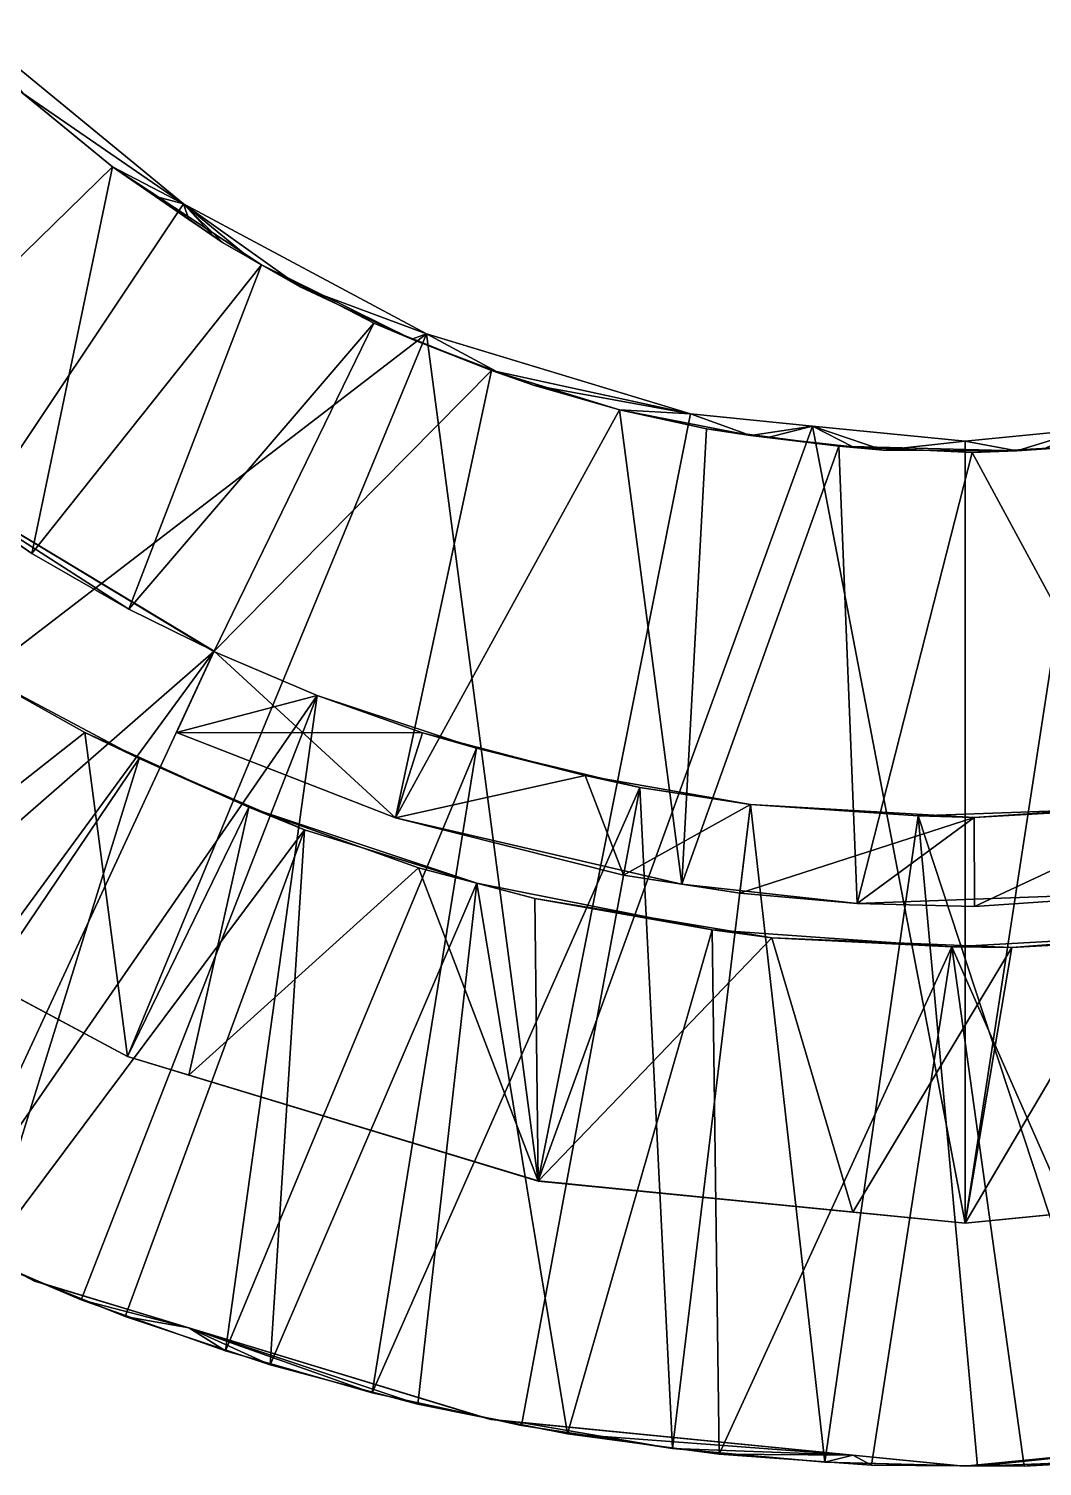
# Model space of a CAD drawing. Header units: metres. Extents: x -45 to 15, y -73 to -13.
# Drawn here: x -26.55 to -14.05, y -73 to -55.27 of the extents above; entities that cross this region are included whole.
import ezdxf

# ---------------------------------------------------------------- set-up
doc = ezdxf.new("R2010")
doc.units = ezdxf.units.M

msp = doc.modelspace()

# ---------------------------------------------------------------- linework, layer by layer
for points in [[(-24.643814, -57.432938, 43), (-30.001234, -65.450851, 28.999001), (-27.274298, -55.274296, 43)], [(-27.274298, -55.274296, 43), (-26.618755, -56.073128, 43), (-24.643814, -57.432938, 43)], [(-26.792, -55.931, 50.599998), (-28.774, -60.154999, 50.599998), (-25.517, -56.977001, 50.599998)], [(-25.517, -56.977001, 50.599998), (-26.618755, -56.073128, 43), (-26.792, -55.931, 50.599998)], [(-25.517, -56.977001, 43), (-24.643814, -57.432938, 43), (-26.618755, -56.073128, 43)], [(-25.517, -56.977001, 50.599998), (-25.517, -56.977001, 43), (-26.618755, -56.073128, 43)], [(-26.514999, -61.745998, 50.599998), (-25.517, -56.977001, 50.599998), (-28.774, -60.154999, 50.599998)], [(-23.681999, -58.183998, 50.599998), (-25.517, -56.977001, 50.599998), (-26.514999, -61.745998, 50.599998)], [(-25.517, -56.977001, 43), (-25.517, -56.977001, 50.599998), (-24.983789, -57.344002, 43)], [(-24.983789, -57.344002, 43), (-24.643814, -57.432938, 43), (-25.517, -56.977001, 43)], [(-24.576, -57.624676, 43), (-24.983789, -57.344002, 43), (-25.517, -56.977001, 50.599998)], [(-24.271843, -57.834019, 43), (-24.576, -57.624676, 43), (-25.517, -56.977001, 50.599998)], [(-24.16, -57.910999, 43), (-24.271843, -57.834019, 43), (-25.517, -56.977001, 50.599998)], [(-23.681999, -58.183998, 50.599998), (-24.16, -57.910999, 43), (-25.517, -56.977001, 50.599998)], [(-24.643814, -57.432938, 43), (-21.643061, -59.037453, 43), (-30.001234, -65.450851, 28.999001)], [(-24.576, -57.624676, 43), (-24.643814, -57.432938, 43), (-24.983789, -57.344002, 43)], [(-24.576, -57.624676, 43), (-24.271843, -57.834019, 43), (-24.643814, -57.432938, 43)], [(-23.834438, -58.097134, 43), (-23.205, -58.457001, 43), (-24.643814, -57.432938, 43)], [(-24.643814, -57.432938, 43), (-23.205, -58.457001, 43), (-21.643061, -59.037453, 43)], [(-24.271843, -57.834019, 43), (-24.16, -57.910999, 43), (-24.643814, -57.432938, 43)], [(-23.834438, -58.097134, 43), (-24.643814, -57.432938, 43), (-24.16, -57.910999, 43)], [(-23.681999, -58.183998, 50.599998), (-23.834438, -58.097134, 43), (-24.16, -57.910999, 43)], [(-23.681999, -58.183998, 50.599998), (-23.205, -58.457001, 43), (-23.834438, -58.097134, 43)], [(-25.315001, -62.431999, 50.599998), (-23.681999, -58.183998, 50.599998), (-26.514999, -61.745998, 50.599998)], [(-23.681999, -58.183998, 50.599998), (-25.315001, -62.431999, 50.599998), (-22.294001, -58.904999, 50.599998)], [(-21.827, -59.104, 43), (-23.681999, -58.183998, 50.599998), (-22.294001, -58.904999, 50.599998)], [(-21.827, -59.104, 43), (-23.205, -58.457001, 43), (-23.681999, -58.183998, 50.599998)], [(-21.827, -59.104, 43), (-21.643061, -59.037453, 43), (-23.205, -58.457001, 43)], [(-24.264, -62.948002, 50.599998), (-22.294001, -58.904999, 50.599998), (-25.315001, -62.431999, 50.599998)], [(-22.294001, -58.904999, 50.599998), (-24.264, -62.948002, 50.599998), (-20.841999, -59.487, 50.599998)], [(-22.294001, -58.904999, 50.599998), (-20.841999, -59.487, 50.599998), (-21.827, -59.104, 43)], [(-25.333473, -67.946724, 28.999001), (-30.001234, -65.450851, 28.999001), (-21.643061, -59.037453, 43)], [(-25.333473, -67.946724, 28.999001), (-21.643061, -59.037453, 43), (-20.267731, -69.482651, 28.999001)], [(-20.779749, -59.499069, 43), (-21.643061, -59.037453, 43), (-21.827, -59.104, 43)], [(-20.841999, -59.487, 50.599998), (-20.779749, -59.499069, 43), (-21.827, -59.104, 43)], [(-18.386456, -60.024849, 43), (-20.267731, -69.482651, 28.999001), (-21.643061, -59.037453, 43)], [(-21.643061, -59.037453, 43), (-20.779749, -59.499069, 43), (-18.386456, -60.024849, 43)], [(-22.027, -65.004997, 50.599998), (-20.841999, -59.487, 50.599998), (-24.264, -62.948002, 50.599998)], [(-20.841999, -59.487, 50.599998), (-22.027, -65.004997, 50.599998), (-19.266001, -59.972, 50.599998)], [(-20.841999, -59.487, 50.599998), (-19.266001, -59.972, 43), (-20.323999, -59.671001, 43)], [(-20.841999, -59.487, 50.599998), (-19.266001, -59.972, 50.599998), (-19.266001, -59.972, 43)], [(-20.841999, -59.487, 50.599998), (-20.323999, -59.671001, 43), (-20.779749, -59.499069, 43)], [(-20.323999, -59.671001, 43), (-18.386456, -60.024849, 43), (-20.779749, -59.499069, 43)], [(-19.266001, -59.972, 43), (-18.386456, -60.024849, 43), (-20.323999, -59.671001, 43)], [(-18.497, -65.821999, 50.599998), (-19.266001, -59.972, 50.599998), (-22.027, -65.004997, 50.599998)], [(-16.881544, -60.173111, 43), (-20.267731, -69.482651, 28.999001), (-18.386456, -60.024849, 43)], [(-19.266001, -59.972, 50.599998), (-18.497, -65.821999, 50.599998), (-18.191999, -60.206001, 50.599998)], [(-17.649, -60.290001, 43), (-18.386456, -60.024849, 43), (-19.266001, -59.972, 43)], [(-19.266001, -59.972, 50.599998), (-18.191999, -60.206001, 50.599998), (-17.649, -60.290001, 43)], [(-19.266001, -59.972, 50.599998), (-17.649, -60.290001, 43), (-19.266001, -59.972, 43)], [(-18.386456, -60.024849, 43), (-17.649, -60.290001, 43), (-16.881544, -60.173111, 43)], [(-28.221001, -60.57, 46), (-26.514999, -61.745998, 50.599998), (-28.774, -60.154999, 50.599998)], [(-15.000269, -70.001595, 28.999001), (-20.267731, -69.482651, 28.999001), (-16.881544, -60.173111, 43)], [(-18.191999, -60.206001, 50.599998), (-18.497, -65.821999, 50.599998), (-16.558001, -60.422001, 50.599998)], [(-18.191999, -60.206001, 50.599998), (-16.558001, -60.422001, 50.599998), (-17.649, -60.290001, 43)], [(-17.43335, -60.313831, 43), (-16.881544, -60.173111, 43), (-17.649, -60.290001, 43)], [(-17.43335, -60.313831, 43), (-16.384001, -60.429783, 43), (-16.881544, -60.173111, 43)], [(-16.881544, -60.173111, 43), (-15, -60.358837, 43), (-15.000269, -70.001595, 28.999001)], [(-15, -60.358837, 43), (-16.881544, -60.173111, 43), (-16.011, -60.471001, 43)], [(-16.384001, -60.429783, 43), (-16.011, -60.471001, 43), (-16.881544, -60.173111, 43)], [(-13.495088, -60.210575, 43), (-9.732537, -69.482674, 28.999001), (-15, -70.001625, 28.999001)], [(-13.495088, -60.210575, 43), (-15, -70.001625, 28.999001), (-15, -60.358837, 43)], [(-15, -60.358837, 43), (-14.362, -60.48, 43), (-13.495088, -60.210575, 43)], [(-14.035297, -60.45435, 43), (-13.495088, -60.210575, 43), (-14.362, -60.48, 43)], [(-16.334, -66.060997, 50.599998), (-16.558001, -60.422001, 50.599998), (-18.497, -65.821999, 50.599998)], [(-17.43335, -60.313831, 43), (-17.649, -60.290001, 43), (-16.558001, -60.422001, 50.599998)], [(-16.384001, -60.429783, 43), (-17.43335, -60.313831, 43), (-16.558001, -60.422001, 50.599998)], [(-16.558001, -60.422001, 50.599998), (-16.334, -66.060997, 50.599998), (-14.912, -60.5, 50.599998)], [(-16.558001, -60.422001, 50.599998), (-14.362, -60.48, 43), (-16.011, -60.471001, 43)], [(-16.384001, -60.429783, 43), (-16.558001, -60.422001, 50.599998), (-16.011, -60.471001, 43)], [(-16.558001, -60.422001, 50.599998), (-14.912, -60.5, 50.599998), (-14.362, -60.48, 43)], [(-14.362, -60.48, 43), (-15, -60.358837, 43), (-16.011, -60.471001, 43)], [(-15, -70.001625, 28.999001), (-15.000269, -70.001595, 28.999001), (-15, -60.358837, 43)], [(-14.912, -60.5, 50.599998), (-11.989, -65.903, 50.599998), (-13.266, -60.404999, 50.599998)], [(-14.912, -60.5, 50.599998), (-13.266, -60.404999, 50.599998), (-14.362, -60.48, 43)], [(-13.266, -60.404999, 50.599998), (-14.035297, -60.45435, 43), (-14.362, -60.48, 43)], [(-30.702, -68.563004, 46), (-24.267, -62.952999, 46), (-28.221001, -60.57, 46)], [(-24.264, -62.948002, 46), (-28.221001, -60.57, 46), (-24.267, -62.952999, 46)], [(-25.315001, -62.431999, 50.599998), (-26.514999, -61.745998, 50.599998), (-28.221001, -60.57, 46)], [(-28.221001, -60.57, 46), (-24.264, -62.948002, 46), (-25.315001, -62.431999, 50.599998)], [(-11.989, -65.903, 50.599998), (-14.912, -60.5, 50.599998), (-16.334, -66.060997, 50.599998)], [(-24.264, -62.948002, 50.599998), (-25.315001, -62.431999, 50.599998), (-24.264, -62.948002, 46)], [(-29.066, -69.498001, 46), (-24.267, -62.952999, 46), (-30.702, -68.563004, 46)], [(-27.632999, -70.202003, 46), (-24.267, -62.952999, 46), (-29.066, -69.498001, 46)], [(-24.267, -62.952999, 46), (-27.632999, -70.202003, 46), (-22.995001, -63.495998, 46)], [(-24.73, -63.951, 50.599998), (-24.264, -62.948002, 50.599998), (-24.73, -63.951, 49.849998)], [(-24.267, -62.952999, 49.099998), (-24.73, -63.951, 49.849998), (-24.264, -62.948002, 50.599998)], [(-24.73, -63.951, 50.599998), (-22.027, -65.004997, 50.599998), (-24.264, -62.948002, 50.599998)], [(-24.73, -63.951, 49.849998), (-24.267, -62.952999, 49.099998), (-22.995001, -63.495998, 49.099998)], [(-24.267, -62.952999, 46), (-24.267, -62.952999, 49.099998), (-24.264, -62.948002, 46)], [(-24.264, -62.948002, 50.599998), (-24.264, -62.948002, 46), (-24.267, -62.952999, 49.099998)], [(-22.995001, -63.495998, 49.099998), (-24.267, -62.952999, 46), (-22.995001, -63.495998, 46)], [(-24.267, -62.952999, 49.099998), (-24.267, -62.952999, 46), (-22.995001, -63.495998, 49.099998)], [(-27.153, -63.229, 10.999), (-25.191, -64.274002, 11), (-28.808001, -69.633003, 11)], [(-25.858999, -63.953999, 18.1), (-27.153, -63.229, 18.1), (-28.672001, -66.163155, 18.1)], [(-27.153, -63.229, 18.1), (-25.191, -64.274002, 11), (-27.153, -63.229, 10.999)], [(-25.191, -64.274002, 11), (-27.153, -63.229, 18.1), (-25.858999, -63.953999, 18.1)], [(-25.903, -70.948997, 46), (-22.995001, -63.495998, 46), (-27.632999, -70.202003, 46)], [(-25.903, -70.948997, 46), (-24.125999, -71.578003, 46), (-22.995001, -63.495998, 46)], [(-24.73, -63.951, 49.849998), (-22.995001, -63.495998, 49.099998), (-21.693001, -63.957001, 49.099998)], [(-21.028, -64.147003, 46), (-22.995001, -63.495998, 46), (-24.125999, -71.578003, 46)], [(-22.995001, -63.495998, 49.099998), (-22.995001, -63.495998, 46), (-21.028, -64.147003, 46)], [(-21.693001, -63.957001, 49.099998), (-22.995001, -63.495998, 49.099998), (-21.028, -64.147003, 46)], [(-28.672001, -66.163155, 18.1), (-25.334, -67.947998, 18.1), (-25.858999, -63.953999, 18.1)], [(-25.191, -64.274002, 11), (-25.858999, -63.953999, 18.1), (-23.834999, -64.873001, 18.1)], [(-23.834999, -64.873001, 18.1), (-25.858999, -63.953999, 18.1), (-25.334, -67.947998, 18.1)], [(-22.027, -65.004997, 49.849998), (-24.73, -63.951, 49.849998), (-21.693001, -63.957001, 49.099998)], [(-22.027, -65.004997, 50.599998), (-24.73, -63.951, 50.599998), (-24.73, -63.951, 49.849998)], [(-22.027, -65.004997, 50.599998), (-24.73, -63.951, 49.849998), (-22.027, -65.004997, 49.849998)], [(-22.027, -65.004997, 49.849998), (-21.693001, -63.957001, 49.099998), (-19.688, -64.483002, 49.099998)], [(-21.693001, -63.957001, 49.099998), (-21.028, -64.147003, 46), (-19.688, -64.483002, 49.099998)], [(-24.125999, -71.578003, 46), (-22.313999, -72.095001, 46), (-21.028, -64.147003, 46)], [(-21.028, -64.147003, 46), (-22.313999, -72.095001, 46), (-19.013, -64.630997, 46)], [(-19.688, -64.483002, 49.099998), (-21.028, -64.147003, 46), (-19.013, -64.630997, 46)], [(-28.808001, -69.633003, 11), (-25.191, -64.274002, 11), (-27.108999, -70.448997, 11)], [(-25.191, -64.274002, 11), (-23.148001, -65.151001, 11), (-27.108999, -70.448997, 11)], [(-25.191, -64.274002, 11), (-23.834999, -64.873001, 18.1), (-23.148001, -65.151001, 11)], [(-19.688, -64.483002, 49.099998), (-19.214001, -65.711998, 49.849998), (-22.027, -65.004997, 49.849998)], [(-19.688, -64.483002, 49.099998), (-19.013, -64.630997, 46), (-17.646999, -64.839996, 46)], [(-17.646999, -64.839996, 46), (-17.646999, -64.839996, 49.099998), (-19.688, -64.483002, 49.099998)], [(-19.688, -64.483002, 49.099998), (-17.646999, -64.839996, 49.099998), (-19.214001, -65.711998, 49.849998)], [(-20.472, -72.497002, 46), (-19.013, -64.630997, 46), (-22.313999, -72.095001, 46)], [(-18.610001, -72.781998, 46), (-19.013, -64.630997, 46), (-20.472, -72.497002, 46)], [(-19.013, -64.630997, 46), (-18.610001, -72.781998, 46), (-17.646999, -64.839996, 46)], [(-24.576, -68.177826, 18.1), (-23.834999, -64.873001, 18.1), (-25.334, -67.947998, 18.1)], [(-23.834999, -64.873001, 18.1), (-24.576, -68.177826, 18.1), (-21.742001, -65.620003, 18.1)], [(-23.148001, -65.151001, 11), (-23.834999, -64.873001, 18.1), (-21.025, -65.809998, 11)], [(-23.834999, -64.873001, 18.1), (-21.742001, -65.620003, 18.1), (-21.025, -65.809998, 11)], [(-19.214001, -65.711998, 49.849998), (-17.646999, -64.839996, 49.099998), (-17.778999, -65.931999, 49.849998)], [(-16.732, -72.949997, 46), (-17.646999, -64.839996, 46), (-18.610001, -72.781998, 46)], [(-17.646999, -64.839996, 49.099998), (-14.889, -65, 49.099998), (-17.778999, -65.931999, 49.849998)], [(-17.646999, -64.839996, 46), (-16.732, -72.949997, 46), (-15.58, -64.981003, 46)], [(-14.889, -65, 49.099998), (-17.646999, -64.839996, 49.099998), (-15.58, -64.981003, 46)], [(-17.646999, -64.839996, 46), (-15.58, -64.981003, 46), (-17.646999, -64.839996, 49.099998)], [(-14.889, -65, 49.099998), (-12.82, -64.880997, 46), (-12.132, -64.811996, 49.099998)], [(-14.883, -66.099998, 49.849998), (-14.889, -65, 49.099998), (-12.132, -64.811996, 49.099998)], [(-12.132, -64.811996, 49.099998), (-11.989, -65.903, 49.849998), (-14.883, -66.099998, 49.849998)], [(-22.027, -65.004997, 49.849998), (-19.214001, -65.711998, 49.849998), (-22.027, -65.004997, 50.599998)], [(-18.497, -65.821999, 50.599998), (-22.027, -65.004997, 50.599998), (-19.214001, -65.711998, 49.849998)], [(-17.778999, -65.931999, 49.849998), (-14.889, -65, 49.099998), (-16.334, -66.060997, 49.849998)], [(-14.848, -73.000999, 46), (-15.58, -64.981003, 46), (-16.732, -72.949997, 46)], [(-14.889, -65, 49.099998), (-14.883, -66.099998, 49.849998), (-16.334, -66.060997, 49.849998)], [(-12.82, -64.880997, 46), (-15.58, -64.981003, 46), (-12.965, -72.931, 46)], [(-15.58, -64.981003, 46), (-12.82, -64.880997, 46), (-14.889, -65, 49.099998)], [(-14.848, -73.000999, 46), (-12.965, -72.931, 46), (-15.58, -64.981003, 46)], [(-25.362, -71.155998, 11), (-27.108999, -70.448997, 11), (-23.148001, -65.151001, 11)], [(-23.573999, -71.751999, 11), (-25.362, -71.155998, 11), (-23.148001, -65.151001, 11)], [(-23.573999, -71.751999, 11), (-23.148001, -65.151001, 11), (-21.025, -65.809998, 11)], [(-30.001234, -65.450851, 28.999001), (-25.333473, -67.946724, 28.999001), (-30.002001, -65.452003, 28.999001)], [(-25.334, -67.947998, 28.999001), (-30.002001, -65.452003, 28.999001), (-25.333473, -67.946724, 28.999001)], [(-30.002001, -65.452003, 28.999001), (-25.334, -67.947998, 28.999001), (-28.672001, -66.163155, 18.1)], [(-24.576, -68.177826, 18.1), (-20.268, -69.484001, 18.1), (-21.742001, -65.620003, 18.1)], [(-20.308001, -66, 18.1), (-21.025, -65.809998, 11), (-21.742001, -65.620003, 18.1)], [(-20.308001, -66, 18.1), (-21.742001, -65.620003, 18.1), (-20.268, -69.484001, 18.1)], [(-18.497, -65.821999, 50.599998), (-19.214001, -65.711998, 49.849998), (-17.778999, -65.931999, 49.849998)], [(-21.752001, -72.235001, 11), (-23.573999, -71.751999, 11), (-21.025, -65.809998, 11)], [(-19.903999, -72.601997, 11), (-21.752001, -72.235001, 11), (-21.025, -65.809998, 11)], [(-18.120001, -66.388, 10.999), (-21.025, -65.809998, 11), (-20.308001, -66, 18.1)], [(-21.025, -65.809998, 11), (-18.120001, -66.388, 10.999), (-19.903999, -72.601997, 11)], [(-16.334, -66.060997, 49.849998), (-18.497, -65.821999, 50.599998), (-17.778999, -65.931999, 49.849998)], [(-16.334, -66.060997, 50.599998), (-18.497, -65.821999, 50.599998), (-16.334, -66.060997, 49.849998)], [(-14.883, -66.099998, 49.849998), (-11.989, -65.903, 50.599998), (-16.334, -66.060997, 50.599998)], [(-11.989, -65.903, 50.599998), (-14.883, -66.099998, 49.849998), (-11.989, -65.903, 49.849998)], [(-17.385, -66.486, 18.1), (-18.120001, -66.388, 10.999), (-20.308001, -66, 18.1)], [(-20.308001, -66, 18.1), (-20.268, -69.484001, 18.1), (-17.385, -66.486, 18.1)], [(-16.334, -66.060997, 49.849998), (-14.883, -66.099998, 49.849998), (-16.334, -66.060997, 50.599998)], [(-25.334, -67.947998, 18.1), (-28.672001, -66.163155, 18.1), (-25.334, -67.947998, 28.999001)], [(-18.035999, -72.852997, 11), (-19.903999, -72.601997, 11), (-18.120001, -66.388, 10.999)], [(-17.385, -66.486, 18.1), (-15.165, -66.596001, 11), (-18.120001, -66.388, 10.999)], [(-18.120001, -66.388, 10.999), (-15.165, -66.596001, 11), (-18.035999, -72.852997, 11)], [(-12.207, -66.432999, 11), (-15.165, -66.596001, 11), (-14.423, -66.601997, 18.1)], [(-12.207, -66.432999, 11), (-12.39, -72.896004, 11), (-15.165, -66.596001, 11)], [(-12.943, -66.519997, 18.1), (-12.207, -66.432999, 11), (-14.423, -66.601997, 18.1)], [(-16.384001, -69.866646, 18.1), (-17.385, -66.486, 18.1), (-20.268, -69.484001, 18.1)], [(-18.035999, -72.852997, 11), (-15.165, -66.596001, 11), (-16.156, -72.986, 11)], [(-15.165, -66.596001, 11), (-17.385, -66.486, 18.1), (-14.423, -66.601997, 18.1)], [(-17.385, -66.486, 18.1), (-16.384001, -69.866646, 18.1), (-14.423, -66.601997, 18.1)], [(-16.384001, -69.866646, 18.1), (-15, -70.002998, 18.1), (-14.423, -66.601997, 18.1)], [(-16.156, -72.986, 11), (-15.165, -66.596001, 11), (-14.272, -73.000999, 11)], [(-14.272, -73.000999, 11), (-15.165, -66.596001, 11), (-12.39, -72.896004, 11)], [(-15, -70.002998, 18.1), (-9.732, -69.484001, 18.1), (-12.943, -66.519997, 18.1)], [(-14.423, -66.601997, 18.1), (-15, -70.002998, 18.1), (-12.943, -66.519997, 18.1)], [(-25.333473, -67.946724, 28.999001), (-20.267731, -69.482651, 28.999001), (-25.334, -67.947998, 28.999001)], [(-20.268, -69.484001, 28.999001), (-25.334, -67.947998, 28.999001), (-20.267731, -69.482651, 28.999001)], [(-20.268, -69.484001, 28.999001), (-24.576, -68.177826, 18.1), (-25.334, -67.947998, 28.999001)], [(-25.334, -67.947998, 18.1), (-25.334, -67.947998, 28.999001), (-24.576, -68.177826, 18.1)], [(-20.268, -69.484001, 18.1), (-24.576, -68.177826, 18.1), (-20.268, -69.484001, 28.999001)], [(-20.267731, -69.482651, 28.999001), (-15.000269, -70.001595, 28.999001), (-20.268, -69.484001, 28.999001)], [(-15, -70.002998, 28.999001), (-20.268, -69.484001, 28.999001), (-15.000269, -70.001595, 28.999001)], [(-15, -70.002998, 28.999001), (-16.384001, -69.866646, 18.1), (-20.268, -69.484001, 28.999001)], [(-20.268, -69.484001, 18.1), (-20.268, -69.484001, 28.999001), (-16.384001, -69.866646, 18.1)], [(-9.732, -69.484001, 28.999001), (-15, -70.002998, 28.999001), (-9.732537, -69.482674, 28.999001)], [(-15, -70.001625, 28.999001), (-9.732537, -69.482674, 28.999001), (-15, -70.002998, 28.999001)], [(-15, -70.002998, 18.1), (-15, -70.002998, 28.999001), (-9.732, -69.484001, 28.999001)], [(-15, -70.002998, 18.1), (-9.732, -69.484001, 28.999001), (-9.732, -69.484001, 18.1)], [(-15, -70.002998, 18.1), (-16.384001, -69.866646, 18.1), (-15, -70.002998, 28.999001)], [(-15, -70.001625, 28.999001), (-15, -70.002998, 28.999001), (-15.000269, -70.001595, 28.999001)], [(-27.636, -70.209, 46), (-25.903, -70.948997, 46), (-27.632999, -70.202003, 46)], [(-25.903, -70.948997, 46), (-27.636, -70.209, 46), (-26.618744, -70.643372, 43.000999)], [(-27.108999, -70.448997, 11), (-25.362, -71.155998, 11), (-26.344374, -70.758438, 18)], [(-27.108999, -70.448997, 11), (-26.344374, -70.758438, 18), (-26.587702, -70.659966, 18)], [(-26.618744, -70.643372, 43.000999), (-26.481001, -70.717003, 43.000999), (-26.361282, -70.753311, 43.000999)], [(-26.481001, -70.717003, 43.000999), (-26.618744, -70.643372, 43.000999), (-26.618744, -70.643372, 43)], [(-26.618744, -70.643372, 43), (-26.587702, -70.659966, 18.1), (-26.481001, -70.717003, 43.000999)], [(-26.361282, -70.753311, 43.000999), (-25.903, -70.948997, 46), (-26.618744, -70.643372, 43.000999)], [(-26.481001, -70.717003, 18), (-26.481001, -70.717003, 43.000999), (-26.587702, -70.659966, 18.1)], [(-26.344374, -70.758438, 18), (-26.481001, -70.717003, 18), (-26.587702, -70.659966, 18)], [(-26.481001, -70.717003, 18), (-26.587702, -70.659966, 18.1), (-26.587702, -70.659966, 18)], [(-26.344374, -70.758438, 18), (-26.344374, -70.758438, 18.1), (-26.481001, -70.717003, 18)], [(-26.361282, -70.753311, 43.000999), (-26.481001, -70.717003, 43.000999), (-26.361282, -70.753311, 43)], [(-26.481001, -70.717003, 18), (-26.344374, -70.758438, 18.1), (-26.481001, -70.717003, 43.000999)], [(-26.361282, -70.753311, 43), (-26.481001, -70.717003, 43.000999), (-26.344374, -70.758438, 18.1)], [(-24.576, -71.294792, 43), (-26.361282, -70.753311, 43), (-26.344374, -70.758438, 18.1)], [(-26.361282, -70.753311, 43.000999), (-26.361282, -70.753311, 43), (-25.903, -70.948997, 43)], [(-26.361282, -70.753311, 43.000999), (-25.903, -70.948997, 43), (-25.903, -70.948997, 46)], [(-26.361282, -70.753311, 43), (-24.576, -71.294792, 43), (-25.903, -70.948997, 43)], [(-26.344374, -70.758438, 18.1), (-24.576, -71.294792, 18.1), (-24.576, -71.294792, 43)], [(-25.362, -71.155998, 18.1), (-26.344374, -70.758438, 18), (-25.362, -71.155998, 11)], [(-25.362, -71.155998, 18.1), (-26.344374, -70.758438, 18.1), (-26.344374, -70.758438, 18)], [(-26.344374, -70.758438, 18.1), (-25.362, -71.155998, 18.1), (-24.576, -71.294792, 18.1)], [(-25.903, -70.948997, 46), (-25.903, -70.948997, 43), (-24.125999, -71.578003, 46)], [(-24.125999, -71.578003, 43), (-24.125999, -71.578003, 46), (-25.903, -70.948997, 43)], [(-24.125999, -71.578003, 43), (-25.903, -70.948997, 43), (-24.576, -71.294792, 43)], [(-23.573999, -71.751999, 18.1), (-25.362, -71.155998, 11), (-23.573999, -71.751999, 11)], [(-25.362, -71.155998, 11), (-23.573999, -71.751999, 18.1), (-25.362, -71.155998, 18.1)], [(-23.573999, -71.751999, 18.1), (-24.576, -71.294792, 18.1), (-25.362, -71.155998, 18.1)], [(-24.576, -71.294792, 43), (-24.576, -71.294792, 18.1), (-20.972321, -72.38781, 43)], [(-24.576, -71.294792, 18.1), (-20.95294, -72.393684, 18.1), (-20.972321, -72.38781, 43)], [(-24.576, -71.294792, 43), (-20.972321, -72.38781, 43), (-22.313999, -72.095001, 43)], [(-24.576, -71.294792, 43), (-22.313999, -72.095001, 43), (-24.125999, -71.578003, 43)], [(-24.576, -71.294792, 18.1), (-23.573999, -71.751999, 18.1), (-21.752001, -72.235001, 18.1)], [(-24.576, -71.294792, 18.1), (-21.752001, -72.235001, 18.1), (-20.95294, -72.393684, 18.1)], [(-22.313999, -72.095001, 46), (-24.125999, -71.578003, 46), (-24.125999, -71.578003, 43)], [(-22.313999, -72.095001, 43), (-22.313999, -72.095001, 46), (-24.125999, -71.578003, 43)], [(-21.752001, -72.235001, 18.1), (-23.573999, -71.751999, 18.1), (-23.573999, -71.751999, 11)], [(-21.752001, -72.235001, 11), (-21.752001, -72.235001, 18.1), (-23.573999, -71.751999, 11)], [(-22.313999, -72.095001, 46), (-20.972321, -72.38781, 43.000999), (-20.472, -72.497002, 46)], [(-22.313999, -72.095001, 43), (-20.972321, -72.38781, 43), (-20.972321, -72.38781, 43.000999)], [(-22.313999, -72.095001, 43), (-20.972321, -72.38781, 43.000999), (-22.313999, -72.095001, 46)], [(-21.752001, -72.235001, 11), (-19.903999, -72.601997, 11), (-20.748363, -72.434319, 18)], [(-21.752001, -72.235001, 11), (-20.748363, -72.434319, 18), (-20.95294, -72.393684, 18)], [(-21.752001, -72.235001, 11), (-20.95294, -72.393684, 18), (-21.752001, -72.235001, 18.1)], [(-21.752001, -72.235001, 18.1), (-20.95294, -72.393684, 18), (-20.95294, -72.393684, 18.1)], [(-20.853001, -72.424004, 43.000999), (-20.972321, -72.38781, 43), (-20.95294, -72.393684, 18.1)], [(-20.972321, -72.38781, 43.000999), (-20.853001, -72.424004, 43.000999), (-20.768177, -72.432365, 43.000999)], [(-20.853001, -72.424004, 43.000999), (-20.972321, -72.38781, 43.000999), (-20.972321, -72.38781, 43)], [(-20.768177, -72.432365, 43.000999), (-20.472, -72.497002, 46), (-20.972321, -72.38781, 43.000999)], [(-20.748363, -72.434319, 18), (-20.853001, -72.424004, 18), (-20.95294, -72.393684, 18)], [(-20.95294, -72.393684, 18), (-20.853001, -72.424004, 18), (-20.95294, -72.393684, 18.1)], [(-20.853001, -72.424004, 43.000999), (-20.95294, -72.393684, 18.1), (-20.853001, -72.424004, 18)], [(-20.853001, -72.424004, 43.000999), (-20.853001, -72.424004, 18), (-20.748363, -72.434319, 18.1)], [(-20.748363, -72.434319, 18), (-20.748363, -72.434319, 18.1), (-20.853001, -72.424004, 18)], [(-20.853001, -72.424004, 43.000999), (-20.768177, -72.432365, 43), (-20.768177, -72.432365, 43.000999)], [(-20.853001, -72.424004, 43.000999), (-20.748363, -72.434319, 18.1), (-20.768177, -72.432365, 43)], [(-20.48, -72.46077, 43), (-20.768177, -72.432365, 43), (-20.748363, -72.434319, 18.1)], [(-20.768177, -72.432365, 43), (-20.472, -72.497002, 43), (-20.768177, -72.432365, 43.000999)], [(-20.472, -72.497002, 46), (-20.768177, -72.432365, 43.000999), (-20.472, -72.497002, 43)], [(-20.768177, -72.432365, 43), (-20.48, -72.46077, 43), (-20.472, -72.497002, 43)], [(-19.903999, -72.601997, 11), (-19.903999, -72.601997, 18.1), (-20.748363, -72.434319, 18)], [(-20.748363, -72.434319, 18.1), (-20.748363, -72.434319, 18), (-19.903999, -72.601997, 18.1)], [(-20.748363, -72.434319, 18.1), (-16.384001, -72.864563, 18.1), (-20.48, -72.46077, 43)], [(-20.748363, -72.434319, 18.1), (-19.903999, -72.601997, 18.1), (-16.384001, -72.864563, 18.1)], [(-16.384001, -72.864563, 43), (-20.48, -72.46077, 43), (-16.384001, -72.864563, 18.1)], [(-20.48, -72.46077, 43), (-16.384001, -72.864563, 43), (-18.610001, -72.781998, 43)], [(-20.48, -72.46077, 43), (-18.610001, -72.781998, 43), (-20.472, -72.497002, 43)], [(-20.472, -72.497002, 43), (-18.610001, -72.781998, 43), (-18.610001, -72.781998, 46)], [(-20.472, -72.497002, 43), (-18.610001, -72.781998, 46), (-20.472, -72.497002, 46)], [(-14.945598, -72.995636, 18.1), (-9.147, -72.424004, 18.1), (-12.288, -72.733643, 43)], [(-14.272, -73.000999, 18.1), (-9.147, -72.424004, 18.1), (-14.945598, -72.995636, 18.1)], [(-14.272, -73.000999, 18.1), (-12.39, -72.896004, 18.1), (-9.147, -72.424004, 18.1)], [(-18.035999, -72.852997, 18.1), (-19.903999, -72.601997, 11), (-18.035999, -72.852997, 11)], [(-19.903999, -72.601997, 18.1), (-19.903999, -72.601997, 11), (-18.035999, -72.852997, 18.1)], [(-18.035999, -72.852997, 18.1), (-16.384001, -72.864563, 18.1), (-19.903999, -72.601997, 18.1)], [(-18.610001, -72.781998, 43), (-16.732, -72.949997, 43), (-16.732, -72.949997, 46)], [(-18.610001, -72.781998, 43), (-16.732, -72.949997, 46), (-18.610001, -72.781998, 46)], [(-16.732, -72.949997, 43), (-18.610001, -72.781998, 43), (-16.384001, -72.864563, 43)], [(-16.156, -72.986, 11), (-16.156, -72.986, 18.1), (-18.035999, -72.852997, 18.1)], [(-18.035999, -72.852997, 18.1), (-18.035999, -72.852997, 11), (-16.156, -72.986, 11)], [(-18.035999, -72.852997, 18.1), (-16.156, -72.986, 18.1), (-16.384001, -72.864563, 18.1)], [(-14.967254, -72.997772, 43), (-14.945598, -72.995636, 18.1), (-12.288, -72.733643, 43)], [(-14.967254, -72.997772, 43), (-12.288, -72.733643, 43), (-14.848, -73.000999, 43)], [(-12.965, -72.931, 43), (-14.848, -73.000999, 43), (-12.288, -72.733643, 43)], [(-15.057538, -72.995331, 43), (-16.732, -72.949997, 43), (-16.384001, -72.864563, 43)], [(-16.732, -72.949997, 46), (-15.057538, -72.995331, 43.000999), (-14.848, -73.000999, 46)], [(-15.057538, -72.995331, 43.000999), (-16.732, -72.949997, 46), (-16.732, -72.949997, 43)], [(-15.057538, -72.995331, 43), (-15.057538, -72.995331, 43.000999), (-16.732, -72.949997, 43)], [(-15.057538, -72.995331, 43), (-16.384001, -72.864563, 43), (-15.063961, -72.994698, 18.1)], [(-16.384001, -72.864563, 18.1), (-15.063961, -72.994698, 18.1), (-16.384001, -72.864563, 43)], [(-15.063961, -72.994698, 18.1), (-16.384001, -72.864563, 18.1), (-16.156, -72.986, 18.1)], [(-16.156, -72.986, 11), (-14.272, -73.000999, 11), (-15.063961, -72.994698, 18)], [(-16.156, -72.986, 18.1), (-16.156, -72.986, 11), (-15.063961, -72.994698, 18)], [(-16.156, -72.986, 18.1), (-15.063961, -72.994698, 18), (-15.063961, -72.994698, 18.1)], [(-15, -73.000999, 18), (-15, -73.000999, 43.000999), (-15.063961, -72.994698, 18.1)], [(-15, -73.000999, 18), (-15.063961, -72.994698, 18), (-14.945598, -72.995636, 18)], [(-15, -73.000999, 18), (-15.063961, -72.994698, 18.1), (-15.063961, -72.994698, 18)], [(-14.945598, -72.995636, 18), (-15.063961, -72.994698, 18), (-14.272, -73.000999, 11)], [(-15.057538, -72.995331, 43), (-15.063961, -72.994698, 18.1), (-15, -73.000999, 43.000999)], [(-15.057538, -72.995331, 43.000999), (-15, -73.000999, 43.000999), (-14.967254, -72.997772, 43.000999)], [(-15.057538, -72.995331, 43.000999), (-15.057538, -72.995331, 43), (-15, -73.000999, 43.000999)], [(-14.967254, -72.997772, 43.000999), (-14.848, -73.000999, 46), (-15.057538, -72.995331, 43.000999)], [(-14.945598, -72.995636, 18), (-14.945598, -72.995636, 18.1), (-15, -73.000999, 18)], [(-15, -73.000999, 18), (-14.945598, -72.995636, 18.1), (-15, -73.000999, 43.000999)], [(-14.967254, -72.997772, 43), (-15, -73.000999, 43.000999), (-14.945598, -72.995636, 18.1)], [(-15, -73.000999, 43.000999), (-14.967254, -72.997772, 43), (-14.967254, -72.997772, 43.000999)], [(-14.848, -73.000999, 43), (-14.848, -73.000999, 46), (-14.967254, -72.997772, 43.000999)], [(-14.967254, -72.997772, 43), (-14.848, -73.000999, 43), (-14.967254, -72.997772, 43.000999)], [(-14.272, -73.000999, 11), (-14.272, -73.000999, 18.1), (-14.945598, -72.995636, 18)], [(-14.945598, -72.995636, 18.1), (-14.945598, -72.995636, 18), (-14.272, -73.000999, 18.1)], [(-14.848, -73.000999, 46), (-14.848, -73.000999, 43), (-12.965, -72.931, 43)], [(-14.848, -73.000999, 46), (-12.965, -72.931, 43), (-12.965, -72.931, 46)], [(-14.272, -73.000999, 11), (-12.39, -72.896004, 11), (-12.39, -72.896004, 18.1)], [(-14.272, -73.000999, 18.1), (-14.272, -73.000999, 11), (-12.39, -72.896004, 18.1)]]:
    msp.add_3dface(points)

doc.saveas('drawing.dxf')
